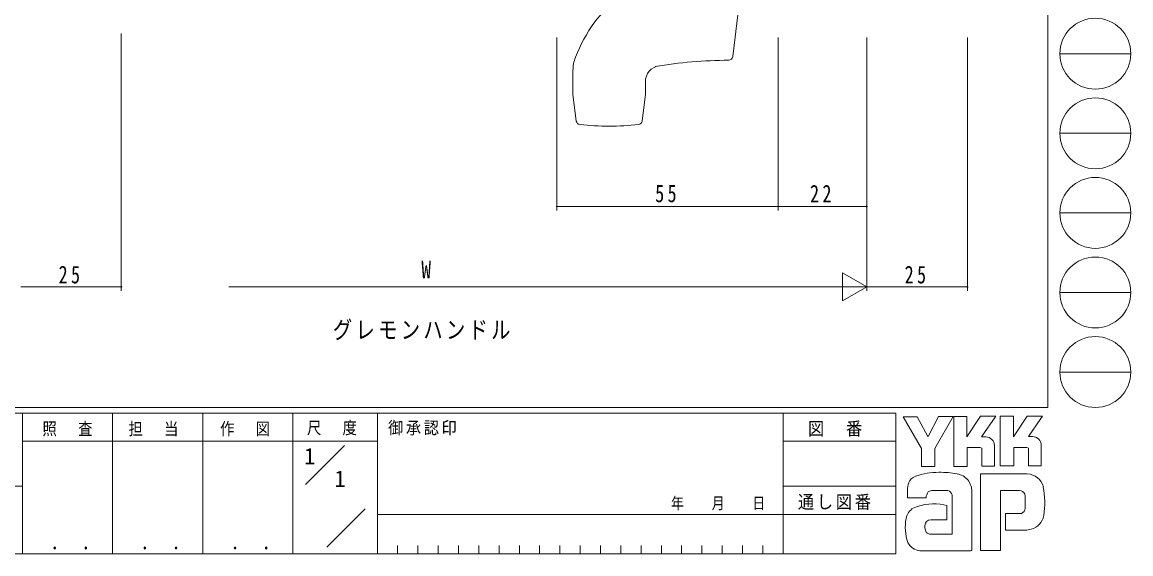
# Model space of a CAD drawing. Units: millimetres on the paper. Extents: x -397 to 397, y -282 to 282.
# Drawn here: x 121.2 to 396.7, y -282.1 to -149.8 of the extents above; entities that cross this region are included whole.
import ezdxf
from ezdxf.enums import TextEntityAlignment as Align

# ---------------------------------------------------------------- set-up
doc = ezdxf.new("R2010")
doc.units = ezdxf.units.MM
for name, color, linetype, lineweight in [('0-1_YKK_ZWAK', 7, 'Continuous', 18), ('0-6_YKK_13', 4, 'Continuous', 18), ('0-7_YKK_D', 6, 'Continuous', 18)]:
    doc.layers.add(name, color=color, linetype=linetype, lineweight=lineweight)
doc.layers.add('0-2_USER1', color=7, linetype='Continuous')
doc.styles.add('ＭＳ ゴシック', font='')
doc.styles.get('ＭＳ ゴシック').set_extended_font_data('MS Gothic')

msp = doc.modelspace()

# ---------------------------------------------------------------- linework, layer by layer
at = {"layer": '0-1_YKK_ZWAK'}
for p, q in [((376.092, 279.312), (376.092, -245.688)), ((379.068, -157.684), (396.708, -157.684)), ((379.068, -177.48), (396.708, -177.48)), ((379.068, -197.276), (396.708, -197.276)), ((379.068, -217.072), (396.708, -217.072)), ((379.068, -236.868), (396.708, -236.868)), ((376.092, -245.688), (-393.908, -245.688)), ((338.292, -247.088), (-393.908, -247.088)), ((121.292, -247.088), (121.292, -282.088)), ((143.692, -247.088), (143.692, -282.088)), ((166.092, -247.088), (166.092, -282.088)), ((188.492, -247.088), (188.492, -282.088)), ((209.492, -247.088), (209.492, -282.088)), ((310.291, -247.088), (310.291, -282.088)), ((338.292, -247.088), (338.292, -282.088)), ((348.928, -247.885), (346.372, -252.859)), ((352.751, -260.319), (352.751, -247.912)), ((364.266, -247.804), (367.537, -247.804)), ((364.266, -260.211), (364.266, -247.804)), ((370.969, -247.804), (374.753, -247.804)), ((374.753, -247.804), (374.375, -248.453)), ((340.129, -247.994), (343.642, -247.994)), ((344.724, -255.886), (340.129, -247.994)), ((374.375, -248.453), (371.253, -252.913)), ((360.671, -252.994), (359.632, -252.994)), ((372.292, -252.913), (371.253, -252.913)), ((189.476, -254.087), (121.292, -254.087)), ((189.476, -254.087), (209.492, -254.087)), ((191.662, -264.824), (201.355, -255.13)), ((310.291, -254.088), (338.292, -254.088)), ((359.266, -255.67), (356.076, -255.67)), ((362.833, -255.156), (362.833, -260.238)), ((367.672, -255.643), (367.672, -260.211)), ((370.861, -255.643), (367.672, -255.643)), ((371.294, -255.805), (370.861, -255.643)), ((371.294, -260.184), (371.294, -255.805)), ((374.456, -255.156), (374.456, -260.184)), ((367.672, -260.211), (364.266, -260.211)), ((371.294, -260.133), (371.344, -260.184)), ((374.456, -260.184), (371.294, -260.184)), ((370.915, -262.184), (359.32, -262.184)), ((359.32, -262.184), (359.32, -281.294)), ((-7.508, -265.287), (121.292, -265.287)), ((310.291, -265.287), (338.292, -265.287)), ((341.21, -268.158), (341.21, -266.229)), ((351.238, -266.293), (347.54, -266.363)), ((357.211, -266.671), (357.211, -281.267)), ((364.347, -266.347), (368.996, -266.347)), ((364.347, -281.294), (364.347, -266.347)), ((345.859, -268.158), (341.21, -268.158)), ((352.319, -277.159), (352.319, -267.428)), ((370.465, -267.844), (370.483, -270.478)), ((196.964, -280.433), (206.488, -270.909)), ((209.492, -272.288), (310.291, -272.288)), ((338.292, -272.287), (310.291, -272.287)), ((365.563, -272.077), (365.563, -276.212)), ((369.104, -272.077), (365.563, -272.077)), ((350.967, -273.618), (346.973, -273.622)), ((346.697, -277.159), (352.319, -277.159)), ((351.886, -277.159), (352.238, -277.159)), ((352.319, -277.157), (352.32, -277.159)), ((365.563, -276.212), (370.888, -276.212)), ((370.888, -276.212), (371.969, -275.969)), ((214.532, -279.988), (214.532, -282.088)), ((219.572, -279.988), (219.572, -282.088)), ((224.612, -279.988), (224.612, -282.088)), ((229.652, -279.988), (229.652, -282.088)), ((234.692, -279.988), (234.692, -282.088)), ((239.732, -279.988), (239.732, -282.088)), ((244.772, -279.988), (244.772, -282.088)), ((249.812, -279.988), (249.812, -282.088)), ((254.852, -279.988), (254.852, -282.088)), ((259.892, -279.988), (259.892, -282.088)), ((264.932, -279.988), (264.932, -282.088)), ((269.972, -279.988), (269.972, -282.088)), ((275.012, -279.988), (275.012, -282.088)), ((280.052, -279.988), (280.052, -282.088)), ((285.092, -279.988), (285.092, -282.088)), ((290.132, -279.988), (290.132, -282.088)), ((295.172, -279.988), (295.172, -282.088)), ((300.211, -279.988), (300.211, -282.088)), ((305.251, -279.988), (305.251, -282.088)), ((-393.908, -282.088), (338.292, -282.088)), ((345.859, -281.348), (344.372, -281.348)), ((356.887, -281.321), (345.859, -281.348)), ((357.211, -281.267), (356.887, -281.321))]:
    msp.add_line(p, q, dxfattribs=at)
for points in [[(348.928, -247.885), (352.554, -247.885), (348.021, -255.913)], [(352.751, -247.912), (355.968, -247.912), (355.968, -253.011), (359.347, -247.858)], [(359.347, -247.858), (363.172, -247.858), (359.632, -252.994)], [(367.537, -247.804), (367.537, -252.996), (370.969, -247.804)], [(343.642, -247.994), (346.156, -252.697), (346.372, -252.859)], [(348.021, -255.913), (348.021, -260.346), (344.724, -260.346), (344.724, -255.886)], [(356.076, -255.67), (356.076, -260.319), (352.751, -260.319)], [(362.833, -260.238), (359.698, -260.238), (359.698, -255.832), (359.266, -255.67)], [(350.265, -269.861), (350.967, -270.023), (350.967, -273.618)], [(359.32, -281.294), (363.563, -281.294), (364.347, -281.294)]]:
    msp.add_lwpolyline(points, dxfattribs=at)
for centre in [(387.888, -157.684), (387.888, -177.48), (387.888, -197.276), (387.888, -217.072), (387.888, -236.868)]:
    msp.add_circle(centre, 8.82, dxfattribs=at)
for centre, radius, start, end in [((360.671, -255.157), 2.163, 0.00166, 89.99604), ((372.292, -255.075), 2.163, 0.00166, 89.99604), ((346.251, -266.253), 5.037, 158.41083, 179.71775), ((343.898, -265.143), 2.444, 109.02127, 161.51264), ((349.014, -279.489), 17.68, 89.89165, 109.30848), ((349.533, -282.551), 20.748, 78.7801, 91.46938), ((352.822, -266.584), 4.449, 40.66422, 80.31694), ((352.601, -266.573), 4.612, 358.78059, 38.76563), ((370.764, -266.528), 4.341, 14.44572, 87.08746), ((347.967, -268.095), 2.109, 138.46382, 181.71359), ((347.407, -268.058), 1.701, 85.50551, 126.78038), ((350.748, -267.842), 1.625, 14.7552, 72.44995), ((369.157, -267.567), 1.229, 16.43123, 96.91661), ((354.458, -269.275), 20.86, 350.99027, 10.67625), ((347.812, -282.942), 13.309, 79.38098, 112.05825), ((366.823, -268.295), 3.673, 4.93423, 17.03552), ((344.719, -274.015), 3.908, 121.82711, 169.08475), ((369.105, -270.771), 1.306, 269.95468, 342.90145), ((366.802, -270.129), 3.697, 343.6902, 354.75362), ((370.827, -271.833), 4.291, 285.44291, 349.90448), ((351.741, -275.482), 11.082, 168.76372, 199.80079), ((347.874, -275.416), 2.369, 171.08203, 216.71923), ((346.982, -275.067), 1.445, 90.33953, 178.03639), ((346.942, -275.653), 1.526, 230.9728, 260.75491), ((344.732, -277.53), 3.823, 207.31435, 263.59464)]:
    msp.add_arc(centre, radius, start, end, dxfattribs=at)
at = {"layer": '0-6_YKK_13'}
for p, q in [((297.791, -158.414), (300.09, -139.688)), ((258.09, -167.627), (258.09, -161.841)), ((276.09, -167.627), (276.09, -164.646)), ((258.097, -167.748), (258.916, -174.421)), ((275.263, -174.421), (276.082, -167.748))]:
    msp.add_line(p, q, dxfattribs=at)
for centre, radius, start, end in [((275.628, -158.615), 15, 111.10054, 144.32281), ((295.936, -173.195), 40, 144.32281, 158.51499), ((267.09, -161.841), 9, 158.51499, 180), ((297.791, -279.288), 120, 90.47042, 99.2391), ((296.798, -158.292), 1, 270.47042, 353), ((280.09, -164.646), 4, 98.77765, 180), ((259.09, -167.627), 1, 180, 187), ((275.09, -167.627), 1, 353, 0), ((259.909, -174.299), 1, 187, 263.80105), ((267.09, -108.188), 67.5, 263.80105, 276.19895), ((274.27, -174.299), 1, 276.19895, 353)]:
    msp.add_arc(centre, radius, start, end, dxfattribs=at)
at = {"layer": '0-7_YKK_D'}
for p, q in [((145.87, -152.688), (145.87, -216.688)), ((254.092, -153.688), (254.092, -196.688)), ((309.092, -153.688), (309.092, -196.688)), ((309.092, -153.688), (309.092, -196.688)), ((331.092, -153.688), (331.092, -196.688)), ((331.092, -153.688), (331.092, -216.688)), ((331.092, -153.688), (331.092, -216.688)), ((356.092, -153.688), (356.092, -216.688)), ((254.092, -195.688), (309.092, -195.688)), ((309.092, -195.688), (331.092, -195.688)), ((325.03, -212.188), (325.03, -219.188)), ((331.092, -215.688), (325.03, -212.188)), ((145.87, -215.688), (120.87, -215.688)), ((324.092, -215.688), (172.592, -215.688)), ((331.092, -215.688), (318.967, -215.688)), ((331.092, -215.688), (325.03, -219.188)), ((356.092, -215.688), (331.092, -215.688))]:
    msp.add_line(p, q, dxfattribs=at)
for centre, start, end in [((254.092, -195.688), 0, 180), ((309.092, -195.688), 0, 180), ((309.092, -195.688), 0, 180), ((331.092, -195.688), 0, 180), ((254.092, -195.688), 180, 0), ((309.092, -195.688), 180, 0), ((309.092, -195.688), 180, 0), ((331.092, -195.688), 180, 0), ((145.87, -215.688), 0, 180), ((145.87, -215.688), 180, 0), ((356.092, -215.688), 0, 180), ((356.092, -215.688), 180, 0)]:
    msp.add_arc(centre, 0.106, start, end, dxfattribs=at)

# ---------------------------------------------------------------- texts
at = {"layer": '0-1_YKK_ZWAK', "attachment_point": 7, "style": 'ＭＳ ゴシック'}
for s, insert, char_height in [('\\T1.24;\\W0.85;照\\~\\~査', (126.281, -252.868), 3.079), ('\\T1.24;\\W0.85;担\\~\\~当', (147.646, -252.868), 3.079), ('\\T1.24;\\W0.85;作\\~\\~図', (170.412, -252.85), 3.079), ('\\T1.24;\\W0.85;尺\\~\\~度', (192.004, -252.625), 3.079), ('\\T1.17;\\W0.9;御承認印', (212.159, -252.62), 3.079), ('\\T1.17;\\W0.9;図\u3000番', (316.489, -252.95), 3.284), ('\\T1.17;\\W0.9;通し図番', (313.971, -271.172), 3.284), ('\\T1.28;\\W0.8;年\\~\\~\\~月\\~\\~\\~日', (282.468, -271.257), 2.903), ('\\T1.24;\\W0.85;\\~．\\~．', (125.747, -281.034), 3.592), ('\\T1.24;\\W0.85;\\~．\\~．', (148.147, -281.034), 3.592), ('\\T1.24;\\W0.85;\\~．\\~．', (170.547, -281.034), 3.592)]:
    msp.add_mtext(s, dxfattribs=dict(at, insert=insert, char_height=char_height))
at = {"layer": '0-2_USER1', "style": 'ＭＳ ゴシック'}
for p in [(191.292, -261.087), (198.825, -266.687)]:
    msp.add_text('1', height=4.106, dxfattribs=at).set_placement(p, align=Align.BOTTOM_LEFT)
at = {"layer": '0-2_USER1', "insert": (198.447, -228.959), "char_height": 4.399, "attachment_point": 7, "style": 'ＭＳ ゴシック'}
msp.add_mtext('\\T1.17;\\W0.8;グレモンハンドル', dxfattribs=at)
at = {"layer": '0-7_YKK_D', "color": 7, "style": 'ＭＳ ゴシック', "width": 0.8}
msp.add_text('W', height=4.399, dxfattribs=at).set_placement((220.423, -214.888), align=Align.BOTTOM_LEFT)
at = {"layer": '0-7_YKK_D', "color": 7, "char_height": 4.399, "attachment_point": 7, "style": 'ＭＳ ゴシック'}
for s, insert in [('\\T1.37;\\W0.75;55', (278.522, -194.688)), ('\\T1.37;\\W0.75;22', (316.997, -194.688)), ('\\T1.37;\\W0.75;25', (130.288, -214.888)), ('\\T1.37;\\W0.75;25', (340.51, -214.888))]:
    msp.add_mtext(s, dxfattribs=dict(at, insert=insert))

doc.saveas('drawing.dxf')
